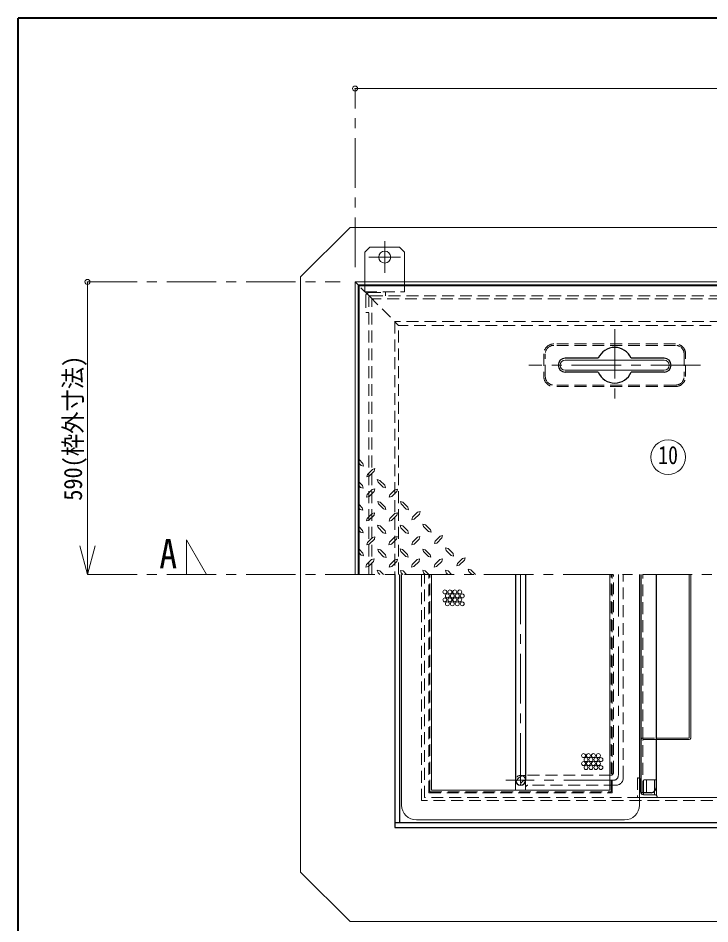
# Model space of a CAD drawing. Units: millimetres at full size, sheet at 1:10; details may follow other scales. Extents: x -2114 to 1936, y -1399 to 1411.
# Drawn here: x -2114 to -1416, y 498 to 1411 of the extents above; entities that cross this region are included whole.
import ezdxf
from ezdxf.enums import TextEntityAlignment as Align

# ---------------------------------------------------------------- set-up
doc = ezdxf.new("R2010")
doc.units = ezdxf.units.MM
doc.header["$LTSCALE"] = 10
doc.header["$PDMODE"] = 32
doc.header["$PDSIZE"] = 5
doc.linetypes.add('CHAIN1', pattern=[8, 5, -1, 1, -1])
doc.linetypes.add('DASHED1', pattern=[1.8, 1.2, -0.6])
doc.layers.add('0-0_ﾚｲﾔ1', color=4, linetype='Continuous', lineweight=9)
doc.styles.add('ＭＳ ゴシック', font='')
doc.styles.get('ＭＳ ゴシック').set_extended_font_data('MS Gothic')

msp = doc.modelspace()

# ---------------------------------------------------------------- linework, layer by layer
at = {"layer": '0-0_ﾚｲﾔ1', "color": 1, "lineweight": 40}
for p in [(-2113.92, -1398.64), (1936.08, 1411.36)]:
    msp.add_line(p, (-2113.92, 1411.36), dxfattribs=at)
at = {"layer": '0-0_ﾚｲﾔ1'}
for p, q in [((-733.92, 1340.36), (-1773.92, 1340.36)), ((-1828.92, 1150.36), (-1778.92, 1200.36)), ((-1763.92, 1175.36), (-1758.92, 1180.36)), ((-1728.92, 1180.36), (-1758.92, 1180.36)), ((-1728.92, 1180.36), (-1723.92, 1175.36)), ((-1763.92, 1175.36), (-1763.92, 1145.36)), ((-1723.92, 1175.36), (-1723.92, 1145.36)), ((-2043.92, 850.36), (-2043.92, 1145.36)), ((-1828.92, 1150.36), (-1828.92, 850.36)), ((-1770.92, 1142.36), (-1769.92, 1141.36)), ((-1766.02, 962.22), (-1769.92, 966.27)), ((-1767.87, 960.29), (-1769.92, 962.34)), ((-1767.87, 960.29), (-1765.3, 959.65)), ((-1766.02, 962.22), (-1765.3, 959.65)), ((-1756.46, 956.35), (-1761.44, 951.29)), ((-1754.53, 954.51), (-1759.6, 949.44)), ((-1756.46, 956.35), (-1753.89, 957.08)), ((-1754.53, 954.51), (-1753.89, 957.08)), ((-1766.43, 939.96), (-1769.92, 943.6)), ((-1751.48, 945.99), (-1748.91, 945.27)), ((-1750.76, 943.42), (-1751.48, 945.99)), ((-1745.69, 938.35), (-1750.76, 943.42)), ((-1743.85, 940.28), (-1748.91, 945.27)), ((-1768.27, 938.03), (-1769.92, 939.68)), ((-1768.27, 938.03), (-1765.7, 937.39)), ((-1766.43, 939.96), (-1765.7, 937.39)), ((-1756.54, 935.94), (-1761.6, 930.88)), ((-1756.54, 935.94), (-1753.97, 936.59)), ((-1754.61, 934.1), (-1753.97, 936.59)), ((-1745.69, 938.35), (-1743.12, 937.71)), ((-1743.85, 940.28), (-1743.12, 937.71)), ((-1733.64, 935.86), (-1738.7, 930.8)), ((-1733.64, 935.86), (-1731.07, 936.51)), ((-1731.71, 934.02), (-1731.07, 936.51)), ((-1751.08, 924.05), (-1748.51, 923.41)), ((-1750.35, 921.56), (-1751.08, 924.05)), ((-1743.44, 918.35), (-1748.51, 923.41)), ((-1728.18, 923.97), (-1725.6, 923.33)), ((-1727.45, 921.48), (-1728.18, 923.97)), ((-1720.54, 918.27), (-1725.6, 923.33)), ((-1766.75, 917.7), (-1769.92, 920.88)), ((-1768.68, 915.77), (-1769.92, 917.02)), ((-1768.68, 915.77), (-1766.1, 915.13)), ((-1766.75, 917.7), (-1766.1, 915.13)), ((-1745.29, 916.42), (-1750.35, 921.56)), ((-1745.29, 916.42), (-1742.8, 915.77)), ((-1743.44, 918.35), (-1742.8, 915.77)), ((-1722.39, 916.34), (-1727.45, 921.48)), ((-1722.39, 916.34), (-1719.9, 915.69)), ((-1720.54, 918.27), (-1719.9, 915.69)), ((-1710.9, 913.12), (-1708.33, 913.77)), ((-1708.97, 911.27), (-1708.33, 913.77)), ((-1756.7, 912), (-1761.77, 906.94)), ((-1756.7, 912), (-1754.13, 912.64)), ((-1754.77, 910.15), (-1754.13, 912.64)), ((-1733.8, 911.92), (-1738.86, 906.85)), ((-1733.8, 911.92), (-1731.23, 912.56)), ((-1731.87, 910.07), (-1731.23, 912.56)), ((-1710.9, 913.12), (-1715.96, 908.06)), ((-1766.51, 894.88), (-1769.92, 898.3)), ((-1751.24, 900.1), (-1748.67, 899.46)), ((-1750.52, 897.61), (-1751.24, 900.1)), ((-1745.45, 892.47), (-1750.52, 897.61)), ((-1743.6, 894.4), (-1748.67, 899.46)), ((-1728.34, 900.02), (-1725.77, 899.38)), ((-1727.61, 897.53), (-1728.34, 900.02)), ((-1722.55, 892.39), (-1727.61, 897.53)), ((-1720.7, 894.32), (-1725.77, 899.38)), ((-1705.44, 901.23), (-1702.86, 900.59)), ((-1704.71, 898.74), (-1705.44, 901.23)), ((-1699.65, 893.6), (-1704.71, 898.74)), ((-1697.8, 895.52), (-1702.86, 900.59)), ((-1697.8, 895.52), (-1697.16, 892.95)), ((-1768.35, 892.95), (-1769.92, 894.52)), ((-1768.35, 892.95), (-1765.78, 892.31)), ((-1766.51, 894.88), (-1765.78, 892.31)), ((-1756.38, 887.81), (-1761.44, 882.75)), ((-1756.38, 887.81), (-1753.81, 888.45)), ((-1754.45, 885.96), (-1753.81, 888.45)), ((-1745.45, 892.47), (-1742.96, 891.83)), ((-1743.6, 894.4), (-1742.96, 891.83)), ((-1733.96, 887.97), (-1739.02, 882.91)), ((-1733.96, 887.97), (-1731.39, 888.61)), ((-1732.03, 886.12), (-1731.39, 888.61)), ((-1722.55, 892.39), (-1720.06, 891.75)), ((-1720.7, 894.32), (-1720.06, 891.75)), ((-1711.06, 887.89), (-1716.12, 882.83)), ((-1711.06, 887.89), (-1708.49, 888.53)), ((-1709.13, 886.04), (-1708.49, 888.53)), ((-1699.65, 893.6), (-1697.16, 892.95)), ((-1688.16, 889.1), (-1693.22, 884.03)), ((-1688.16, 889.1), (-1685.59, 889.74)), ((-1686.23, 887.25), (-1685.59, 889.74)), ((-2043.92, 850.36), (-2051.69, 879.34)), ((-2043.92, 850.36), (-2036.16, 879.34)), ((-1682.69, 877.2), (-1680.12, 876.56)), ((-1681.97, 874.71), (-1682.69, 877.2)), ((-1766.02, 871.9), (-1769.92, 875.8)), ((-1767.87, 869.97), (-1769.92, 872.31)), ((-1767.87, 869.97), (-1765.3, 869.33)), ((-1766.02, 871.9), (-1765.3, 869.33)), ((-1750.92, 875.92), (-1748.35, 875.27)), ((-1750.19, 873.43), (-1750.92, 875.92)), ((-1745.13, 868.28), (-1750.19, 873.43)), ((-1743.28, 870.21), (-1748.35, 875.27)), ((-1745.13, 868.28), (-1742.64, 867.64)), ((-1743.28, 870.21), (-1742.64, 867.64)), ((-1728.5, 876.08), (-1725.93, 875.44)), ((-1727.77, 873.59), (-1728.5, 876.08)), ((-1722.71, 868.44), (-1727.77, 873.59)), ((-1720.86, 870.37), (-1725.93, 875.44)), ((-1722.71, 868.44), (-1720.22, 867.8)), ((-1720.86, 870.37), (-1720.22, 867.8)), ((-1705.6, 876), (-1703.02, 875.35)), ((-1704.87, 873.51), (-1705.6, 876)), ((-1699.81, 868.36), (-1704.87, 873.51)), ((-1697.96, 870.29), (-1703.02, 875.35)), ((-1699.81, 868.36), (-1697.32, 867.72)), ((-1697.96, 870.29), (-1697.32, 867.72)), ((-1676.91, 869.57), (-1681.97, 874.71)), ((-1675.06, 871.5), (-1680.12, 876.56)), ((-1676.91, 869.57), (-1674.42, 868.93)), ((-1675.06, 871.5), (-1674.42, 868.93)), ((-1757.19, 865.47), (-1762.25, 860.41)), ((-1757.19, 865.47), (-1754.61, 866.11)), ((-1755.26, 863.62), (-1754.61, 866.11)), ((-1733.72, 865.31), (-1738.78, 860.25)), ((-1733.72, 865.31), (-1731.15, 865.95)), ((-1731.79, 863.46), (-1731.15, 865.95)), ((-1711.3, 865.47), (-1716.36, 860.41)), ((-1711.3, 865.47), (-1708.73, 866.11)), ((-1709.37, 863.62), (-1708.73, 866.11)), ((-1688.4, 865.39), (-1693.46, 860.33)), ((-1688.4, 865.39), (-1685.83, 866.03)), ((-1686.47, 863.54), (-1685.83, 866.03)), ((-1665.5, 866.6), (-1670.56, 861.53)), ((-1665.5, 866.6), (-1662.93, 867.24)), ((-1663.57, 864.75), (-1662.93, 867.24)), ((-1751.48, 854.7), (-1748.91, 853.98)), ((-1750.76, 852.13), (-1751.48, 854.7)), ((-1748.99, 850.36), (-1750.76, 852.13)), ((-1745.29, 850.36), (-1748.91, 853.98)), ((-1728.02, 854.54), (-1725.44, 853.9)), ((-1727.37, 852.05), (-1728.02, 854.54)), ((-1725.69, 850.36), (-1727.37, 852.05)), ((-1722.04, 850.36), (-1725.44, 853.9)), ((-1705.6, 854.7), (-1703.02, 853.98)), ((-1704.95, 852.13), (-1705.6, 854.7)), ((-1703.19, 850.36), (-1704.95, 852.13)), ((-1699.41, 850.36), (-1703.02, 853.98)), ((-1682.69, 854.62), (-1680.12, 853.98)), ((-1681.97, 852.13), (-1682.69, 854.62)), ((-1680.2, 850.36), (-1681.97, 852.13)), ((-1676.51, 850.36), (-1680.12, 853.98)), ((-1652.36, 850.36), (-1657.22, 855.1)), ((-1436.67, 850.36), (-1436.67, 686.11)), ((-1435.17, 850.36), (-1435.17, 685.36)), ((-1437.42, 685.36), (-1470.17, 685.36)), ((-1436.67, 683.86), (-1470.17, 683.86)), ((-1482.92, 630.36), (-1482.92, 628.36))]:
    msp.add_line(p, q, dxfattribs=at)
at = {"layer": '0-0_ﾚｲﾔ1', "linetype": 'CHAIN1'}
for p, q in [((-1773.92, 1160.36), (-1773.92, 1340.36)), ((-1743.92, 1186.36), (-1743.92, 1154.36)), ((-1727.92, 1170.36), (-1759.92, 1170.36)), ((-2043.92, 1145.36), (-1788.92, 1145.36)), ((-1511.92, 1097.86), (-1511.92, 1024.86)), ((-1425.42, 1061.36), (-1598.42, 1061.36)), ((-2043.92, 850.36), (-308.92, 850.36)), ((-1606.92, 850.36), (-1606.92, 632.86)), ((-1508.25, 647.86), (-1508.25, 850.36)), ((-1513.25, 642.86), (-1621.92, 642.86))]:
    msp.add_line(p, q, dxfattribs=at)
at = {"layer": '0-0_ﾚｲﾔ1', "color": 7, "lineweight": 18}
for p, q in [((-1770.92, 1142.36), (-1773.92, 1145.36)), ((-733.92, 1145.36), (-1773.92, 1145.36)), ((-1773.92, 1145.36), (-1773.92, 850.36)), ((-736.92, 1142.36), (-1770.92, 1142.36)), ((-1770.92, 1142.36), (-1770.92, 850.36)), ((-1461.92, 1066.36), (-1561.92, 1066.36)), ((-1461.92, 1056.36), (-1561.92, 1056.36)), ((-1828.92, 850.36), (-1828.92, 550.36)), ((-1726.92, 617.86), (-1726.92, 850.36)), ((-1696.92, 632.86), (-1696.92, 850.36)), ((-1516.92, 632.86), (-1516.92, 850.36)), ((-1486.92, 617.86), (-1486.92, 850.36)), ((-1611.92, 642.86), (-1611.92, 632.86)), ((-1601.92, 642.86), (-1601.92, 632.86)), ((-1485.92, 631.36), (-1485.92, 642.36)), ((-1470.17, 643.36), (-1469.8, 643.36)), ((-1469.8, 628.36), (-1469.8, 643.36)), ((-1696.92, 632.86), (-1516.92, 632.86)), ((-1471.92, 628.36), (-1471.92, 631.56)), ((-803.92, 625.36), (-1486.92, 625.36)), ((-1482.92, 628.36), (-1469.8, 628.36)), ((-1501.92, 602.86), (-1711.92, 602.86)), ((-1828.92, 550.36), (-1778.92, 500.36)), ((-728.92, 500.36), (-1778.92, 500.36))]:
    msp.add_line(p, q, dxfattribs=at)
at = {"layer": '0-0_ﾚｲﾔ1', "linetype": 'DASHED1'}
for p, q in [((-1763.92, 1145.36), (-1763.92, 1135.36)), ((-1723.92, 1145.36), (-1723.92, 1135.36)), ((-1759.45, 1130.9), (-1769.92, 1141.36)), ((-1763.92, 1135.36), (-1723.92, 1135.36)), ((-1759.92, 1134.56), (-1743.12, 1134.56)), ((-1743.12, 1134.56), (-1743.12, 1131.36)), ((-1763.12, 1131.36), (-1763.12, 1114.56)), ((-1279.42, 1128.36), (-1756.92, 1128.36)), ((-1756.92, 850.36), (-1756.92, 1128.36)), ((-1759.92, 1114.56), (-1763.12, 1114.56)), ((-773.92, 1105.36), (-1733.92, 1105.36)), ((-1733.92, 1105.36), (-1733.92, 850.36)), ((-1706.92, 622.36), (-1706.92, 850.36)), ((-1703.92, 625.36), (-1703.92, 850.36)), ((-1699.42, 630.36), (-1699.42, 850.36)), ((-1698.42, 631.36), (-1698.42, 850.36)), ((-1515.42, 631.36), (-1515.42, 850.36)), ((-1514.42, 630.36), (-1514.42, 850.36)), ((-1513.25, 650.36), (-1513.25, 850.36)), ((-1503.25, 645.36), (-1503.25, 850.36)), ((-1483.67, 685.36), (-1470.17, 685.36)), ((-1482.92, 683.86), (-1470.17, 683.86)), ((-1515.75, 647.86), (-1601.92, 647.86)), ((-1488.92, 645.36), (-1488.92, 625.36)), ((-1470.17, 643.36), (-1482.92, 643.36)), ((-1482.92, 643.36), (-1482.92, 630.36)), ((-1479.92, 643.36), (-1479.92, 628.36)), ((-1471.92, 631.56), (-1471.92, 643.36)), ((-1699.42, 630.36), (-1514.42, 630.36)), ((-1698.42, 631.36), (-1515.42, 631.36)), ((-1510.75, 637.86), (-1599.42, 637.86)), ((-800.92, 622.36), (-1706.92, 622.36)), ((-1486.92, 625.36), (-1703.92, 625.36))]:
    msp.add_line(p, q, dxfattribs=at)
at = {"layer": '0-0_ﾚｲﾔ1', "color": 5, "lineweight": 25}
for p, q in [((-737.92, 1141.36), (-1769.92, 1141.36)), ((-1769.92, 850.36), (-1769.92, 1141.36)), ((-1528.5, 1068.36), (-1561.92, 1068.36)), ((-1461.92, 1068.36), (-1495.34, 1068.36)), ((-1528.5, 1054.36), (-1561.92, 1054.36)), ((-1461.92, 1054.36), (-1495.34, 1054.36)), ((-1733.92, 850.36), (-1733.92, 595.36)), ((-1728.92, 850.36), (-1728.92, 600.36)), ((-1611.92, 850.36), (-1611.92, 642.86)), ((-1601.92, 850.36), (-1601.92, 642.86)), ((-1485.17, 630.36), (-1485.17, 850.36)), ((-1470.17, 850.36), (-1470.17, 635.36)), ((-1475.17, 630.36), (-1485.17, 630.36)), ((-1733.92, 600.36), (-773.92, 600.36)), ((-1733.92, 595.36), (-773.92, 595.36))]:
    msp.add_line(p, q, dxfattribs=at)
at = {"layer": '0-0_ﾚｲﾔ1', "color": 7, "linetype": 'DASHED1', "lineweight": 18}
for p, q in [((-1759.92, 850.36), (-1759.92, 1129.76)), ((-1759.45, 1130.9), (-1729.92, 1101.36)), ((-1278.02, 1131.36), (-1758.32, 1131.36)), ((-1306.42, 1101.36), (-1729.92, 1101.36)), ((-1729.92, 850.36), (-1729.92, 1101.36)), ((-1450.42, 1082.86), (-1573.42, 1082.86)), ((-1450.42, 1081.36), (-1573.42, 1081.36)), ((-1583.42, 1072.86), (-1583.42, 1049.86)), ((-1581.92, 1049.86), (-1581.92, 1072.86)), ((-1441.92, 1072.86), (-1441.92, 1049.86)), ((-1440.42, 1049.86), (-1440.42, 1072.86)), ((-1450.42, 1041.36), (-1573.42, 1041.36)), ((-1450.42, 1039.86), (-1573.42, 1039.86)), ((-1483.67, 630.36), (-1483.67, 850.36))]:
    msp.add_line(p, q, dxfattribs=at)
at = {"layer": '0-0_ﾚｲﾔ1'}
for points in [[(-678.92, 1150.36), (-728.92, 1200.36), (-1778.92, 1200.36)], [(-1759.6, 949.44), (-1762.17, 948.72), (-1761.44, 951.29)], [(-1754.61, 934.1), (-1759.76, 928.95), (-1762.25, 928.31), (-1761.6, 930.88)], [(-1731.71, 934.02), (-1736.85, 928.87), (-1739.35, 928.23), (-1738.7, 930.8)], [(-1754.77, 910.15), (-1759.92, 905.01), (-1762.41, 904.36), (-1761.77, 906.94)], [(-1731.87, 910.07), (-1737.02, 904.93), (-1739.51, 904.28), (-1738.86, 906.85)], [(-1708.97, 911.27), (-1714.11, 906.13), (-1716.6, 905.49), (-1715.96, 908.06)], [(-1754.45, 885.96), (-1759.6, 880.82), (-1762.09, 880.18), (-1761.44, 882.75)], [(-1732.03, 886.12), (-1737.18, 880.98), (-1739.67, 880.34), (-1739.02, 882.91)], [(-1709.13, 886.04), (-1714.27, 880.9), (-1716.77, 880.26), (-1716.12, 882.83)], [(-1686.23, 887.25), (-1691.37, 882.1), (-1693.86, 881.46), (-1693.22, 884.03)], [(-1755.26, 863.62), (-1760.4, 858.48), (-1762.89, 857.84), (-1762.25, 860.41)], [(-1731.79, 863.46), (-1736.94, 858.32), (-1739.43, 857.68), (-1738.78, 860.25)], [(-1709.37, 863.62), (-1714.52, 858.48), (-1717.01, 857.84), (-1716.36, 860.41)], [(-1686.47, 863.54), (-1691.61, 858.4), (-1694.1, 857.76), (-1693.46, 860.33)], [(-1663.57, 864.75), (-1668.71, 859.6), (-1671.2, 858.96), (-1670.56, 861.53)], [(-1656.18, 850.36), (-1659.07, 853.26), (-1659.79, 855.83), (-1657.22, 855.1)]]:
    msp.add_lwpolyline(points, dxfattribs=at)
at = {"layer": '0-0_ﾚｲﾔ1', "linetype": 'CHAIN1'}
msp.add_lwpolyline([(-1923.92, 850.36), (-1943.92, 885.36), (-1943.92, 850.36)], dxfattribs=at)
at = {"layer": '0-0_ﾚｲﾔ1'}
for centre, radius in [((-1743.92, 1170.36), 6), ((-1683.27, 832.78), 2), ((-1678.27, 832.78), 2), ((-1673.27, 832.78), 2), ((-1668.27, 832.78), 2), ((-1683.27, 824.78), 2), ((-1680.77, 828.78), 2), ((-1680.77, 820.78), 2), ((-1678.27, 824.78), 2), ((-1675.77, 828.78), 2), ((-1675.77, 820.78), 2), ((-1673.27, 824.78), 2), ((-1670.77, 828.78), 2), ((-1670.77, 820.78), 2), ((-1668.27, 824.78), 2), ((-1665.77, 828.78), 2), ((-1665.77, 820.78), 2), ((-1543.39, 667.72), 2), ((-1538.39, 667.72), 2), ((-1533.39, 667.72), 2), ((-1528.39, 667.72), 2), ((-1543.39, 659.72), 2), ((-1540.89, 663.72), 2), ((-1540.89, 655.72), 2), ((-1538.39, 659.72), 2), ((-1535.89, 663.72), 2), ((-1535.89, 655.72), 2), ((-1533.39, 659.72), 2), ((-1530.89, 663.72), 2), ((-1530.89, 655.72), 2), ((-1528.39, 659.72), 2), ((-1525.89, 663.72), 2), ((-1525.89, 655.72), 2)]:
    msp.add_circle(centre, radius, dxfattribs=at)
at = {"layer": '0-0_ﾚｲﾔ1', "color": 7, "lineweight": 18}
msp.add_circle((-1458.02, 968.67), 17.5, dxfattribs=at)
at = {"layer": '0-0_ﾚｲﾔ1', "linetype": 'DASHED1'}
for centre, radius, start, end in [((-1759.92, 1131.36), 3.2, 90, 180), ((-1483.67, 683.86), 1.5, 90, 180), ((-1482.92, 683.11), 0.75, 90, 180), ((-1515.75, 650.36), 2.5, 270, 0), ((-1601.92, 637.86), 10, 90, 180), ((-1510.75, 645.36), 7.5, 270, 0), ((-1488.92, 642.36), 3, 48.18968, 90), ((-1599.42, 635.36), 2.5, 90, 180)]:
    msp.add_arc(centre, radius, start, end, dxfattribs=at)
at = {"layer": '0-0_ﾚｲﾔ1', "color": 7, "linetype": 'DASHED1', "lineweight": 18}
for centre, radius, start, end in [((-1758.32, 1129.76), 1.6, 90, 180), ((-1573.42, 1072.86), 10, 90, 180), ((-1573.42, 1072.86), 8.5, 90, 180), ((-1450.42, 1072.86), 10, 0, 90), ((-1450.42, 1072.86), 8.5, 0, 90), ((-1573.42, 1049.86), 10, 180, 270), ((-1573.42, 1049.86), 8.5, 180, 270), ((-1450.42, 1049.86), 10, 270, 0), ((-1450.42, 1049.86), 8.5, 270, 0), ((-1606.92, 642.86), 5, 0, 180)]:
    msp.add_arc(centre, radius, start, end, dxfattribs=at)
at = {"layer": '0-0_ﾚｲﾔ1', "color": 5, "lineweight": 25}
for centre, radius, start, end in [((-1511.92, 1061.36), 18, 22.88538, 157.11462), ((-1561.92, 1061.36), 7, 90, 270), ((-1461.92, 1061.36), 7, 270, 90), ((-1511.92, 1061.36), 18, 202.88538, 337.11462), ((-1606.92, 642.86), 5, 180, 0), ((-1475.17, 635.36), 5, 270, 0)]:
    msp.add_arc(centre, radius, start, end, dxfattribs=at)
at = {"layer": '0-0_ﾚｲﾔ1', "color": 7, "lineweight": 18}
for centre, radius, start, end in [((-1561.92, 1061.36), 5, 90, 270), ((-1461.92, 1061.36), 5, 270, 90), ((-1488.92, 642.36), 3, 0, 48.18968), ((-1482.92, 631.36), 3, 180, 270), ((-1471.92, 625.36), 3, 0, 90), ((-1711.92, 617.86), 15, 180, 270), ((-1501.92, 617.86), 15, 270, 0)]:
    msp.add_arc(centre, radius, start, end, dxfattribs=at)
at = {"layer": '0-0_ﾚｲﾔ1'}
for centre, radius in [((-1437.42, 686.11), 0.75), ((-1436.67, 685.36), 1.5)]:
    msp.add_arc(centre, radius, 270, 0, dxfattribs=at)
at = {"layer": '0-0_ﾚｲﾔ1', "linetype": 'CHAIN1'}
for centre, start, end in [((-1601.92, 637.86), 90, 180), ((-1513.25, 647.86), 270, 0)]:
    msp.add_arc(centre, 5, start, end, dxfattribs=at)
at = {"layer": '0-0_ﾚｲﾔ1', "color": 1}
for p in [(-1773.92, 1340.36), (-2043.92, 1145.36)]:
    msp.add_point(p, dxfattribs=at)

# ---------------------------------------------------------------- texts
at = {"layer": '0-0_ﾚｲﾔ1', "color": 7, "style": 'ＭＳ ゴシック', "width": 0.9}
msp.add_text('590(枠外寸法)', height=18.33, rotation=90, dxfattribs=at).set_placement((-2043.92, 924.74), align=Align.BOTTOM_LEFT)
at = {"layer": '0-0_ﾚｲﾔ1', "color": 7, "style": 'ＭＳ ゴシック'}
for s, height, width, p in [('10', 18.33, 0.8, (-1468.02, 956.17)), ('A', 29.33, 0.9, (-1971.42, 847.86))]:
    msp.add_text(s, height=height, dxfattribs=dict(at, width=width)).set_placement(p, align=Align.BOTTOM_LEFT)

doc.saveas('drawing.dxf')
